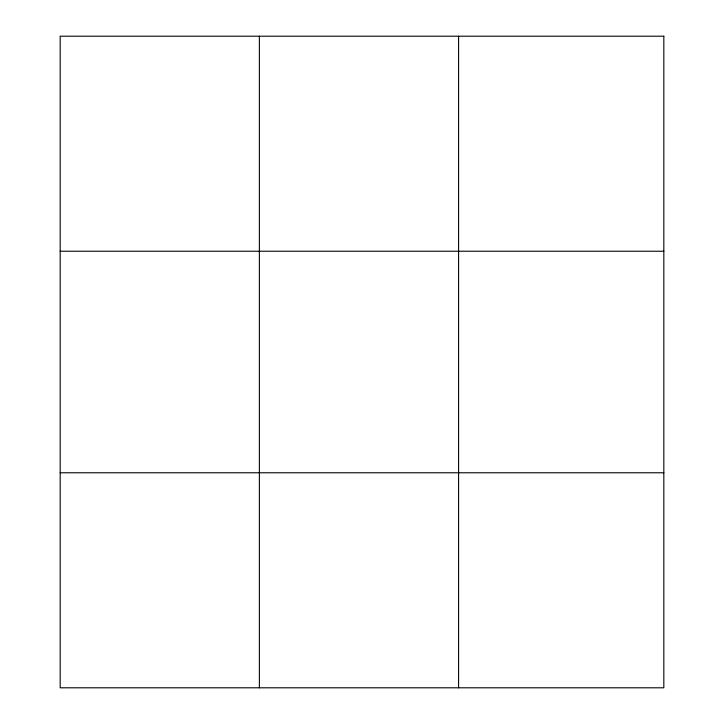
<?xml version="1.0" encoding="UTF-8"?>
<svg xmlns="http://www.w3.org/2000/svg" width="724" height="724" viewBox="0 0 724 724"><rect width="100%" height="100%" fill="white"/><g stroke="black" fill="none" stroke-linecap="round" stroke-linejoin="round"><path stroke-width="1.09" d="M259.382 36.2L259.382 687.8M458.582 36.2L458.582 687.8M60.173 251.228L663.827 251.228M60.173 472.772L663.827 472.772M663.827 36.2L663.827 687.8L60.173 687.8L60.173 36.2L663.827 36.2"/></g></svg>
